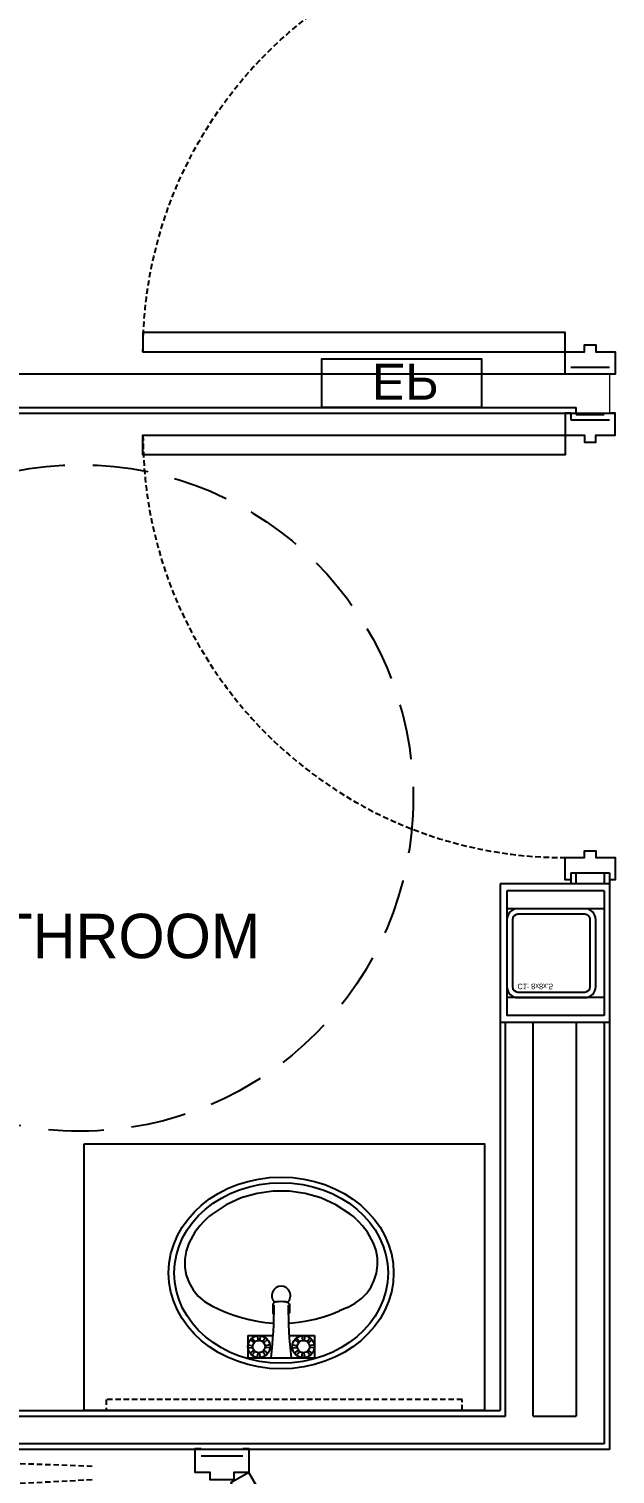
# Model space of a CAD drawing. Header units: inches. Extents: x 0 to 2865, y 0 to 4378.
# Drawn here: x 1570 to 1622.8, y 2757.9 to 2888 of the extents above; entities that cross this region are included whole.
import ezdxf

# ---------------------------------------------------------------- set-up
doc = ezdxf.new("R2010")
doc.units = ezdxf.units.IN
for name, pattern in [('22-016_Xref_2ND-6TH Floor Plan$0$DASHED', [0.75, 0.5, -0.25]), ('22-016_Xref_2ND-6TH Floor Plan$0$HIDDEN', [0.375, 0.25, -0.125]), ('22-016_Xref_2ND-6TH Floor Plan$0$HIDDEN2', [0.1875, 0.125, -0.0625]), ('DASHED', [0.75, 0.5, -0.25])]:
    doc.linetypes.add(name, pattern=pattern)
for name, color, linetype in [('22-016_Xref_2ND-6TH Floor Plan$0$ANNO-NOTE', 4, 'Continuous'), ('22-016_Xref_2ND-6TH Floor Plan$0$DOOR', 4, 'Continuous'), ('22-016_Xref_2ND-6TH Floor Plan$0$DOOR-FINE', 250, 'DASHED'), ('22-016_Xref_2ND-6TH Floor Plan$0$EQUIPMENT', 251, 'Continuous'), ('22-016_Xref_2ND-6TH Floor Plan$0$FURNITURE-LIGHT', 252, 'DASHED'), ('22-016_Xref_2ND-6TH Floor Plan$0$MECH-PLUMBING', 4, 'Continuous'), ('22-016_Xref_2ND-6TH Floor Plan$0$MILLWORK', 1, 'Continuous'), ('22-016_Xref_2ND-6TH Floor Plan$0$RCP', 5, '22-016_Xref_2ND-6TH Floor Plan$0$HIDDEN'), ('22-016_Xref_2ND-6TH Floor Plan$0$S-COLUMN', 1, 'Continuous'), ('22-016_Xref_2ND-6TH Floor Plan$0$WALL-INTERIOR', 6, 'Continuous'), ('22-016_Xref_2ND-6TH Floor Plan$0$WALL-STUD', 5, 'Continuous')]:
    doc.layers.add(name, color=color, linetype=linetype)
doc.layers.add('22-016_Xref_2ND-6TH Floor Plan$0$STRUCT-COLS', color=2, linetype='Continuous', lineweight=9)
doc.layers.add('A-WALL', color=113, linetype='Continuous', lineweight=9)
doc.styles.add('22-016_Xref_2ND-6TH Floor Plan$0$MAT-TAG', font='GOTHIC.TTF')
doc.styles.add('22-016_Xref_2ND-6TH Floor Plan$0$TEXT 4', font='GOTHIC.TTF')

# ---------------------------------------------------------------- blocks, each defined once
blk = doc.blocks.new('22-016_Xref_2ND-6TH Floor Plan$0$C1')
at = {"layer": '22-016_Xref_2ND-6TH Floor Plan$0$S-COLUMN', "color": 1}
for points in [[(131464.9460355644, -239940.689957299), (131458.9145355644, -239940.689957299, -0.414213562373095), (131457.9302855644, -239939.705707299), (131457.9302855644, -239933.674207299, -0.414213562373095), (131458.9145355644, -239932.689957299), (131464.9460355644, -239932.689957299, -0.414213562373095), (131465.9302855644, -239933.674207299), (131465.9302855644, -239939.705707299, -0.414213562373095)], [(131464.9460355644, -239940.189957299), (131458.9145355644, -239940.189957299, -0.4142135623730951), (131458.4302855644, -239939.705707299), (131458.4302855644, -239933.674207299, -0.4142135623554919), (131458.9145355644, -239933.189957299), (131464.9460355644, -239933.189957299, -0.4142135623554919), (131465.4302855644, -239933.674207299), (131465.4302855644, -239939.705707299, -0.4142135623730951)]]:
    blk.add_lwpolyline(points, format="xyb", close=True, dxfattribs=at)
at = {"layer": 'Defpoints', "ltscale": 5, "insert": (131458.8809638273, -239933.4454719891, 1.382415043422903e-06), "char_height": 0.5, "attachment_point": 1, "style": '22-016_Xref_2ND-6TH Floor Plan$0$TEXT 4'}
blk.add_mtext_dynamic_manual_height_columns('C1: 8x8x.5', width=6.712547236296814, gutter_width=15, heights=[0], dxfattribs=at)
blk = doc.blocks.new('*U114')
at = {"layer": '22-016_Xref_2ND-6TH Floor Plan$0$S-COLUMN'}
blk.add_blockref('22-016_Xref_2ND-6TH Floor Plan$0$C1', (0, 0), dxfattribs=at)
blk = doc.blocks.new('*U49')
for p, q in [((-2.998296603508606, 14.25199983181312), (-2.99829660350872, 16.25199983181312)), ((3.001703396491166, 16.25199983181324), (-2.99829660350872, 16.25199983181312)), ((-2.795787320306545, 15.85533104816409), (-2.439174366505085, 15.58554016201128)), ((-2.601627819859686, 16.04949054861095), (-2.331836933706882, 15.69287759480949)), ((-2.120965387157753, 16.25199983181324), (-2.065607194880158, 15.80071800907956)), ((-1.8516278198598, 16.24118549077969), (-1.917213521443273, 15.79885254285716)), ((-1.37096538715798, 16.0307523887875), (-1.651488324118304, 15.6825185551221)), ((-1.200805886710896, 15.85533104816409), (-1.557418840512355, 15.58554016201128)), ((1.204212679693455, 15.85533104816409), (1.560825633494915, 15.58554016201128)), ((1.398372180140314, 16.04949054861095), (1.668163066293118, 15.69287759480949)), ((1.879034612842247, 16.25199983181324), (1.934392805119842, 15.80071800907956)), ((2.1483721801402, 16.24118549077969), (2.082786478556727, 15.79885254285716)), ((2.62903461284202, 16.0307523887875), (2.348511675881696, 15.6825185551221)), ((2.799194113289104, 15.85533104816409), (2.442581159487645, 15.58554016201128)), ((3.001703396491166, 14.2519998318129), (3.001703396491166, 16.25199983181324)), ((-2.998296603508834, 15.37466861546216), (-2.547014780775157, 15.31931042318456)), ((-2.987482262475282, 15.1053310481642), (-2.545149314552759, 15.17091674974768)), ((-2.777049160483102, 14.62466861546238), (-2.428815326817698, 14.90519155242271)), ((-2.601627819859686, 14.4545091150153), (-2.331836933706882, 14.81112206881676)), ((-2.120965387157753, 14.25199983181301), (-2.065607194880158, 14.70328165454669)), ((-1.8516278198598, 14.26281417284656), (-1.917213521443273, 14.70514712076908)), ((-1.37096538715798, 14.47324727483874), (-1.651488324118304, 14.82148110850414)), ((-1.219544046534338, 14.62466861546238), (-1.567777880199742, 14.90519155242271)), ((-1.009110944542158, 15.1053310481642), (-1.451443892464681, 15.17091674974768)), ((-0.9982966035086065, 15.37466861546216), (-1.449578426242283, 15.31931042318445)), ((1.001703396491166, 15.37466861546216), (1.452985219224843, 15.31931042318456)), ((1.012517737524718, 15.1053310481642), (1.454850685447241, 15.17091674974768)), ((1.222950839516898, 14.62466861546238), (1.571184673182302, 14.90519155242271)), ((1.398372180140314, 14.4545091150153), (1.668163066293118, 14.81112206881676)), ((1.879034612842247, 14.25199983181301), (1.934392805119842, 14.70328165454669)), ((2.1483721801402, 14.26281417284656), (2.082786478556727, 14.70514712076908)), ((2.62903461284202, 14.47324727483874), (2.348511675881696, 14.82148110850414)), ((2.780455953465662, 14.62466861546238), (2.432222119800258, 14.90519155242271)), ((2.990889055457842, 15.1053310481642), (2.548556107535319, 15.17091674974768)), ((3.001703396491394, 15.37466861546216), (2.550421573757717, 15.31931042318445)), ((-0.7179155850308234, 14.25199983181312), (-2.998296603508606, 14.25199983181312)), ((3.001703396491166, 14.2519998318129), (0.7213223780136104, 14.25199983181301))]:
    blk.add_line(p, q)
at = {"color": 0, "linetype": 'ByBlock'}
for p, q in [((-1.546296603508722, 13.0559998318131), (-2.306296603508713, 12.93599983181309)), ((-0.7742966035087875, 13.13599983181314), (-1.546296603508722, 13.0559998318131)), ((-0.7742966035087875, 13.13599983181314), (-0.6592718526073895, 13.14074312050991)), ((0.6626055056461837, 13.13878868886707), (0.7257033964912125, 13.13599983181314)), ((1.44570339649124, 13.06799983181304), (0.7257033964912125, 13.13599983181314)), ((2.157703396491229, 12.96399983181311), (1.44570339649124, 13.06799983181304)), ((-5.962296603508776, 11.71999983181308), (-6.650296603508764, 11.35599983181305)), ((-5.962296603508776, 11.71999983181308), (-5.258296603508711, 12.04399983181304)), ((-4.538296603508797, 12.32799983181314), (-5.258296603508711, 12.04399983181304)), ((-3.806296603508713, 12.57199983181306), (-4.538296603508797, 12.32799983181314)), ((-3.062296603508798, 12.77599983181312), (-3.806296603508713, 12.57199983181306)), ((-2.306296603508713, 12.93599983181309), (-3.062296603508798, 12.77599983181312)), ((2.865703396491199, 12.81999983181311), (2.157703396491229, 12.96399983181311)), ((3.565703396491244, 12.64399983181306), (2.865703396491199, 12.81999983181311)), ((4.253703396491233, 12.42799983181305), (3.565703396491244, 12.64399983181306)), ((4.929703396491163, 12.17999983181312), (4.253703396491233, 12.42799983181305)), ((5.597703396491283, 11.89599983181313), (4.929703396491163, 12.17999983181312)), ((6.245703396491194, 11.57599983181308), (5.597703396491283, 11.89599983181313)), ((-7.698296603508766, 10.44399983181313), (-8.090296603508818, 9.883999831813071)), ((-7.218296603508747, 10.93599983181309), (-7.698296603508766, 10.44399983181313)), ((-6.650296603508764, 11.35599983181305), (-7.218296603508747, 10.93599983181309)), ((6.901703396491257, 11.18799983181304), (6.245703396491194, 11.57599983181308)), ((7.465703396491222, 10.70399983181312), (6.901703396491257, 11.18799983181304)), ((7.929703396491277, 10.14399983181306), (7.465703396491222, 10.70399983181312)), ((-8.386296603508754, 9.279999831813143), (-8.58229660350878, 8.635999831813137)), ((-8.090296603508818, 9.883999831813071), (-8.386296603508754, 9.279999831813143)), ((8.28970339649129, 9.511999831813114), (7.929703396491277, 10.14399983181306)), ((8.537703396491224, 8.83599983181307), (8.28970339649129, 9.511999831813114)), ((-8.58229660350878, 8.635999831813137), (-8.678296603508784, 7.967999831813131)), ((-8.678296603508784, 7.967999831813131), (-8.662296603508707, 7.283999831813048)), ((8.669703396491172, 8.12399983181308), (8.537703396491224, 8.83599983181307)), ((8.67770339649121, 7.391999831813109), (8.669703396491172, 8.12399983181308)), ((-8.662296603508707, 7.283999831813048), (-8.542296603508817, 6.607999831813117)), ((-8.542296603508817, 6.607999831813117), (-8.302296603508807, 5.939999831813111)), ((8.305703396491253, 5.939999831813111), (8.557703396491206, 6.659999831813138)), ((8.557703396491206, 6.659999831813138), (8.67770339649121, 7.391999831813109)), ((-8.302296603508807, 5.939999831813111), (-8.13829660350882, 5.599999831813079)), ((-8.13829660350882, 5.599999831813079), (-7.958296603508757, 5.271999831813105)), ((-7.958296603508757, 5.271999831813105), (-7.758296603508711, 4.951999831813055)), ((7.761703396491271, 4.951999831813055), (7.961703396491203, 5.271999831813105)), ((7.961703396491203, 5.271999831813105), (8.141703396491266, 5.599999831813079)), ((8.141703396491266, 5.599999831813079), (8.305703396491253, 5.939999831813111)), ((-7.758296603508711, 4.951999831813055), (-7.538296603508797, 4.647999831813081)), ((-7.538296603508797, 4.647999831813081), (-7.302296603508807, 4.351999831813146)), ((-7.302296603508807, 4.351999831813146), (-7.050296603508741, 4.075999831813078)), ((-6.782296603508826, 3.811999831813068), (-7.050296603508741, 4.075999831813078)), ((-7.050296603508741, 4.075999831813078), (-7.042296603508817, 4.075999831813078)), ((6.785703396491272, 3.811999831813068), (7.053703396491187, 4.075999831813078)), ((7.053703396491187, 4.075999831813078), (7.305703396491253, 4.351999831813146)), ((7.305703396491253, 4.351999831813146), (7.541703396491243, 4.647999831813081)), ((7.541703396491243, 4.647999831813081), (7.761703396491271, 4.951999831813055)), ((7.761703396491271, 4.951999831813055), (7.753703396491233, 4.955999831813074)), ((-6.782296603508826, 3.811999831813068), (-6.502296603508739, 3.559999831813116)), ((-6.502296603508739, 3.559999831813116), (-6.202296603508785, 3.327999831813145)), ((-6.202296603508785, 3.327999831813145), (-4.934296603508756, 2.499999831813057)), ((4.937703396491202, 2.499999831813057), (6.205703396491231, 3.327999831813145)), ((6.205703396491231, 3.327999831813145), (6.505703396491185, 3.559999831813116)), ((6.785703396491272, 3.811999831813068), (6.505703396491185, 3.559999831813116)), ((-4.934296603508756, 2.499999831813057), (-3.58229660350878, 1.879999831813052)), ((-3.58229660350878, 1.879999831813052), (-2.170296603508746, 1.467999831813131)), ((-2.170296603508746, 1.467999831813131), (-0.7262966035087857, 1.259999831813047)), ((0.7297033964912316, 1.259999831813047), (2.173703396491192, 1.467999831813131)), ((2.173703396491192, 1.467999831813131), (3.585703396491226, 1.879999831813052)), ((3.585703396491226, 1.879999831813052), (4.937703396491202, 2.499999831813057)), ((-0.7262966035087857, 1.259999831813047), (0.7297033964912316, 1.259999831813047))]:
    blk.add_line(p, q, dxfattribs=at)
for centre, radius in [((-1.99829660350872, 15.25199983181312), 1.000000000001137), ((-1.99829660350872, 15.25199983181312), 0.5528312163521605), ((2.00170339649128, 15.25199983181312), 1.000000000001137), ((2.00170339649128, 15.25199983181312), 0.5528312163521605)]:
    blk.add_circle(centre, radius)
for centre, radius, start, end in [((-37.02152392757819, 11.77899395605425), 36.38774157254902, 359.604092705261, 7.061010704831351), ((37.02493072056097, 11.77899395605425), 36.38774157254902, 172.9389892951687, 180.395907294739), ((0.001703396491393505, 16.91163342646871), 5.706224441627455, 265.5195679159724, 274.4804320840276)]:
    blk.add_arc(centre, radius, start, end)
blk.add_arc((0.003406792982559637, 10.66199983181309), 0.8419999999999952, 134.1336748244194, 45.98265017062774, dxfattribs=at)
for major_axis, ratio in [((-10.12799999999999, 0.002000000000002444), 0.851698245637159), ((-9.624, 0.002000000000002444), 0.8439318188507186)]:
    blk.add_ellipse((0.001703396491279818, 8.625999831813147), major_axis=major_axis, ratio=ratio, dxfattribs=at)
at = {"ltscale": 4}
for points in [[(-0.7592981487626957, 11.54964193621345), (-0.7592981487626957, 11.76425467973013), (-0.7591896420352668, 11.77121267362668), (-0.7591896420352668, 12.07931752616571)], [(-0.7591896420352668, 12.07931752616571), (-0.7591896420352668, 12.07931752616582), (-0.7465202515116971, 12.30891258264592), (-0.6387761772530212, 12.38182302538621)], [(0.7625964350180539, 12.07931752616571), (0.7625964350180539, 12.07931752616582), (0.7499270444944841, 12.30891258264592), (0.6421829702358082, 12.38182302538621)], [(0.7627049417454828, 11.54964193621345), (0.7627049417454828, 11.76425467973013), (0.7625964350180539, 11.77121267362668), (0.7625964350180539, 12.07931752616571)], [(-0.4440589788949865, 11.22284679987456), (-0.7502107103404114, 11.26451338320783), (-0.7592981487626957, 11.54964193621345), (-0.7592981487626957, 11.54964193621345)], [(0.4474657718777735, 11.22284679987456), (0.7536175033231984, 11.26451338320783), (0.7627049417454828, 11.54964193621345), (0.7627049417454828, 11.54964193621345)]]:
    blk.add_open_spline(points, degree=3, dxfattribs=at)
blk = doc.blocks.new('*U160')
blk.add_lwpolyline([(-1.375, 0.5), (-3.125, 0.5), (-3.124999999999999, 38.5), (-1.374999999999998, 38.5)], close=True)
for points in [[(-41.375, 0), (-41.375, 0.5), (-39.375, 0.5), (-39.375, -1.25), (-38.75000000000023, -1.25), (-38.75, -2.248470126773085), (-39.375, -2.248470126773085), (-39.375, -3.998470126773085), (-41.375, -3.998470126773085), (-41.375, -3.498470126773085)], [(0.625, 0), (0.625, 0.5), (-1.375, 0.5), (-1.375, -1.25), (-1.999999999999773, -1.25), (-2, -2.248470126773085), (-1.375, -2.248470126773085), (-1.375, -3.998470126773085), (0.625, -3.998470126773085), (0.625, -3.498470126773085)]]:
    blk.add_lwpolyline(points)
at = {"layer": '22-016_Xref_2ND-6TH Floor Plan$0$DOOR-FINE'}
blk.add_arc((-1.375, 0.5), 38, 90, 180, dxfattribs=at)
at = {"layer": '22-016_Xref_2ND-6TH Floor Plan$0$WALL-INTERIOR'}
for p, q in [((-40.75, 0), (-40.75, -3.498470126773085)), ((0, 0), (0, -3.498470126773085))]:
    blk.add_line(p, q, dxfattribs=at)
blk = doc.blocks.new('22-016_Xref_2ND-6TH Floor Plan$0$Electric Panel')
at = {"layer": '22-016_Xref_2ND-6TH Floor Plan$0$EQUIPMENT'}
blk.add_lwpolyline([(4.434749826032203e-06, 4.37487083112137), (-1.728039933368564e-11, -1.685584402366658e-05), (14.37499999998272, -1.685584402366658e-05), (14.37500418132822, 4.37487083112137)], close=True, dxfattribs=at)
at = {"layer": '22-016_Xref_2ND-6TH Floor Plan$0$EQUIPMENT', "insert": (4.491712406050274, 3.67099378510416, -1.956612359784201e-09), "char_height": 3.24, "attachment_point": 1, "style": '22-016_Xref_2ND-6TH Floor Plan$0$MAT-TAG'}
blk.add_mtext_dynamic_manual_height_columns('{\\fArial|b0|i0|c0|p34;EP}', width=7.246426996408662, gutter_width=0.81, heights=[0], dxfattribs=at)
blk = doc.blocks.new('*U117')
at = {"transparency": 33554636}
blk.add_lwpolyline([(1.375, 0.5), (2.25, -1.015544456622768), (29.94182256169111, 14.97233675372095), (29.06682256169111, 16.48788121034372)], close=True, dxfattribs=at)
for points in [[(-0.625, 0), (-0.625, 0.5), (1.375, 0.5), (1.375, -0.75), (1.999999999999773, -0.75), (2, -2.747349014884473), (1.375, -2.747349014884473), (1.375, -3.997349014884473), (-0.625, -3.997349014884473), (-0.625, -3.497349014884473)], [(35.35076242068743, 0), (35.35076242068743, 0.5), (33.35076242068743, 0.5), (33.35076242068743, -0.75), (32.72576242068766, -0.75), (32.72576242068743, -2.747349014884473), (33.35076242068743, -2.747349014884473), (33.35076242068743, -3.997349014884473), (35.35076242068743, -3.997349014884473), (35.35076242068743, -3.497349014884473)]]:
    blk.add_lwpolyline(points, dxfattribs=at)
at = {"color": 251, "linetype": '22-016_Xref_2ND-6TH Floor Plan$0$HIDDEN2', "transparency": 33554636}
blk.add_arc((1.375, 0.5), 31.97576242068743, 0, 27.21369040005449, dxfattribs=at)
at = {"layer": '22-016_Xref_2ND-6TH Floor Plan$0$WALL-INTERIOR', "transparency": 33554636}
for p, q in [((0, 0), (0, -3.497349014884473)), ((34.72576242068743, 0), (34.72576242068743, -3.497349014884473))]:
    blk.add_line(p, q, dxfattribs=at)
blk = doc.blocks.new('*U146')
blk.add_lwpolyline([(-1.375, 0.5), (-3.125, 0.5), (-3.124999999999999, 38.5), (-1.374999999999998, 38.5)], close=True)
for points in [[(-41.375, 0), (-41.375, 0.5), (-39.375, 0.5), (-39.375, -1.25), (-38.75000000000023, -1.25), (-38.75, -2.248470126773085), (-39.375, -2.248470126773085), (-39.375, -3.998470126773085), (-41.375, -3.998470126773085), (-41.375, -3.498470126773085)], [(0.625, 0), (0.625, 0.5), (-1.375, 0.5), (-1.375, -1.25), (-1.999999999999773, -1.25), (-2, -2.248470126773085), (-1.375, -2.248470126773085), (-1.375, -3.998470126773085), (0.625, -3.998470126773085), (0.625, -3.498470126773085)]]:
    blk.add_lwpolyline(points)
at = {"layer": '22-016_Xref_2ND-6TH Floor Plan$0$DOOR-FINE'}
blk.add_arc((-1.375, 0.5), 38, 90, 180, dxfattribs=at)
at = {"layer": '22-016_Xref_2ND-6TH Floor Plan$0$WALL-INTERIOR'}
for p, q in [((-40.75, 0), (-40.75, -3.498470126773085)), ((0, 0), (0, -3.498470126773085))]:
    blk.add_line(p, q, dxfattribs=at)
blk = doc.blocks.new('*U140')
for p, q in [((0, 0.75), (42.46763945805786, 0.75)), ((0, -0.75), (42.46763945805786, -0.75))]:
    blk.add_line(p, q)
for points in [[(1.973809422881633, 0.75), (1.685904529677828, 8.99451744317139)], [(4.039305834462, 0.75), (4.471023606186463, 8.98766581279233)], [(6, 0.75), (6, 9)], [(8.013091298696168, 0.75), (8.157071657935607, 8.998629256407776)], [(9.973809422881633, 0.75), (9.685904529677828, 8.99451744317139)], [(12.039305834462, 0.75), (12.47102360618646, 8.98766581279233)], [(14, 0.75), (14, 9)], [(16.01309129869617, 0.75), (16.15707165793561, 8.998629256407776)], [(17.97380942288163, 0.75), (17.68590452967783, 8.99451744317139)], [(20.039305834462, 0.75), (20.47102360618646, 8.98766581279233)], [(22, 0.75), (22, 9)], [(24.01309129869617, 0.75), (24.15707165793561, 8.998629256407776)], [(25.97380942288163, 0.75), (25.68590452967783, 8.99451744317139)], [(28.039305834462, 0.75), (28.47102360618646, 8.98766581279233)], [(30, 0.75), (30, 9)], [(32.01309129869617, 0.75), (32.1570716579356, 8.998629256407776)], [(33.97380942288163, 0.75), (33.68590452967783, 8.99451744317139)], [(36.039305834462, 0.75), (36.47102360618646, 8.98766581279233)], [(38, 0.75), (38, 9)], [(40.01309129869617, 0.75), (40.1570716579356, 8.998629256407776)], [(2.314095470323082, -8.99451744317139), (2.026190577119277, -0.7499999999999982)], [(3.528976393813082, -8.9876658127896), (3.960694165537403, -0.75)], [(6, -9), (6, -0.75)], [(7.842928342064395, -8.998629256407773), (7.986908701303833, -0.75)], [(10.31409547032308, -8.99451744317139), (10.02619057711928, -0.7499999999999982)], [(11.52897639381308, -8.9876658127896), (11.9606941655374, -0.75)], [(14, -9), (14, -0.75)], [(15.8429283420644, -8.998629256407773), (15.98690870130383, -0.75)], [(18.31409547032308, -8.99451744317139), (18.02619057711928, -0.7499999999999982)], [(19.52897639381308, -8.9876658127896), (19.9606941655374, -0.75)], [(22, -9), (22, -0.75)], [(23.8429283420644, -8.998629256407773), (23.98690870130383, -0.75)], [(26.31409547032308, -8.99451744317139), (26.02619057711928, -0.7499999999999982)], [(27.52897639381308, -8.9876658127896), (27.9606941655374, -0.75)], [(30, -9), (30, -0.75)], [(31.8429283420644, -8.998629256407773), (31.98690870130383, -0.75)], [(34.31409547032308, -8.99451744317139), (34.02619057711928, -0.7499999999999982)], [(35.52897639381308, -8.9876658127896), (35.9606941655374, -0.75)], [(38, -9), (38, -0.75)], [(39.8429283420644, -8.998629256407773), (39.98690870130383, -0.75)]]:
    blk.add_lwpolyline(points)

msp = doc.modelspace()

# ---------------------------------------------------------------- linework, layer by layer
at = {"layer": '22-016_Xref_2ND-6TH Floor Plan$0$FURNITURE-LIGHT', "color": 8, "transparency": 33554636}
msp.add_lwpolyline([(1609.029500527155, 2763.612793793488), (1609.029494263737, 2764.613549790434), (1576.958317177407, 2764.613349361168), (1576.95832344082, 2763.612593364227)], close=True, dxfattribs=at)
at = {"layer": '22-016_Xref_2ND-6TH Floor Plan$0$FURNITURE-LIGHT', "color": 8, "linetype": '22-016_Xref_2ND-6TH Floor Plan$0$DASHED', "lineweight": -3, "ltscale": 10, "transparency": 33554636}
msp.add_circle((1574.618257121434, 2818.757389789808), 30, dxfattribs=at)
at = {"layer": '22-016_Xref_2ND-6TH Floor Plan$0$MILLWORK', "color": 8, "transparency": 33554636}
msp.add_lwpolyline([(1574.956661124979, 2787.630724764063), (1611.030862199081, 2787.63095024699), (1611.031012521038, 2763.612806320323), (1574.956811446933, 2763.612580837392)], close=True, dxfattribs=at)
at = {"layer": '22-016_Xref_2ND-6TH Floor Plan$0$WALL-INTERIOR', "color": 8, "transparency": 33554636}
for p, q in [((1622.801163727454, 2856.917811167226), (1510.048867730504, 2856.917653585438)), ((1540.770034187073, 2853.417737263977), (1622.801163828753, 2853.417684714829)), ((1618.799677350707, 2853.417687918781), (1618.799677350707, 2852.792194608241)), ((1618.800099849479, 2812.01139671842), (1618.80008290604, 2811.038336552922)), ((1622.301214808856, 2812.011424284518), (1622.301214808856, 2760.108360657599)), ((1622.301214808856, 2811.038336552922), (1612.432877213261, 2811.038336552922)), ((1612.432877213261, 2811.038336552922), (1612.432877213258, 2798.538336552922)), ((1612.432877213258, 2798.538336552922), (1612.432269019333, 2763.609815171076)), ((1622.301214808856, 2798.538336552922), (1612.432877213258, 2798.538336552922)), ((1511.048841559477, 2763.609815171076), (1612.432269019333, 2763.609815171076)), ((1622.301214808856, 2760.108360657599), (1511.048841559477, 2760.108360658743))]:
    msp.add_line(p, q, dxfattribs=at)
at = {"layer": '22-016_Xref_2ND-6TH Floor Plan$0$WALL-STUD', "color": 8, "transparency": 33554636}
for p, q in [((1541.270034112506, 2853.917737584277), (1619.299677350707, 2853.917687598482)), ((1619.299677350707, 2853.292194608241), (1619.299677350707, 2853.917687598482)), ((1619.299677350707, 2853.292194608241), (1621.800791318408, 2853.292194608241)), ((1619.299799609715, 2811.038336552922), (1619.300399284737, 2812.011393195373)), ((1621.801214808856, 2812.011419104402), (1621.801214808856, 2811.038336552922)), ((1613.057877213261, 2810.413336552922), (1613.057877213258, 2799.163336552922)), ((1621.801214808856, 2810.413336552922), (1613.057877213261, 2810.413336552922)), ((1621.801214808856, 2810.413336552922), (1621.801214808856, 2799.163336552922)), ((1621.801214808856, 2808.788336552922), (1613.057877213261, 2808.788336552922)), ((1621.801214808856, 2800.788336552922), (1613.057877213261, 2800.788336552922)), ((1621.801214808856, 2799.163336552922), (1613.057877213258, 2799.163336552922)), ((1612.932260686401, 2763.109815171076), (1612.932877316151, 2798.538336552922)), ((1615.432260686022, 2763.109771658835), (1615.432877315772, 2798.538293040681)), ((1619.301214808856, 2798.538336552922), (1619.301214808856, 2763.109815171076)), ((1621.801214808856, 2798.538336552922), (1621.801214808856, 2760.608360424353)), ((1511.048841559477, 2763.109815171076), (1612.932260686401, 2763.109815171076)), ((1615.432260686779, 2763.109815171076), (1619.301214808856, 2763.109815171076)), ((1621.801214808856, 2760.608360424353), (1511.048841593354, 2760.608367929777))]:
    msp.add_line(p, q, dxfattribs=at)
at = {"layer": 'A-WALL', "color": 8, "lineweight": 5, "transparency": 33554636}
msp.add_line((1622.300785728999, 2856.917816351257), (1622.300785830048, 2853.417703656681), dxfattribs=at)

# ---------------------------------------------------------------- block references
at = {"layer": '22-016_Xref_2ND-6TH Floor Plan$0$DOOR', "color": 8, "transparency": 33554636}
for name, p, xscale, yscale, zscale, rotation in [('*U146', (1618.799677249659, 2857.54332512169), -1.000755996963997, 1.000755996963997, 1.000755996963997, 89.99940640243506), ('*U160', (1618.799677350707, 2852.792194886249), 1.000755996963997, 1.000755996963997, 1.000755996963997, 90.00059359756496), ('*U117', (1589.262605308846, 2759.508549851299), 1.072202353355246, 1.072202353355246, 1.072202353355246, 270.0007301983475)]:
    msp.add_blockref(name, p, dxfattribs=dict(at, xscale=xscale, yscale=yscale, zscale=zscale, rotation=rotation))
at = {"layer": '22-016_Xref_2ND-6TH Floor Plan$0$FURNITURE-LIGHT', "color": 8, "transparency": 33554636, "xscale": -1.000755996964007, "yscale": 1.000755996964007, "zscale": 1.000755996964007, "rotation": 89.99904780631562}
msp.add_blockref('*U140', (1566.69841169026, 2760.901858127444), dxfattribs=at)
at = {"layer": '22-016_Xref_2ND-6TH Floor Plan$0$MECH-PLUMBING', "color": 8, "transparency": 33554636, "xscale": 1.000755996963996, "yscale": 1.000755996963996, "zscale": 1.000755996963996, "rotation": 180.0003585961219}
msp.add_blockref('*U49', (1592.717986897023, 2784.627738978417), dxfattribs=at)
at = {"layer": '22-016_Xref_2ND-6TH Floor Plan$0$RCP', "color": 8, "transparency": 33554636, "xscale": -1, "rotation": 180}
msp.add_blockref('22-016_Xref_2ND-6TH Floor Plan$0$Electric Panel', (1596.389440400657, 2858.292580500533), dxfattribs=at)
at = {"layer": '22-016_Xref_2ND-6TH Floor Plan$0$STRUCT-COLS', "color": 8, "transparency": 33554636, "xscale": -1, "rotation": 180}
msp.add_blockref('*U114', (-129844.8724083512, -237131.9016207461), dxfattribs=at)

# ---------------------------------------------------------------- next in the draw order: texts
at = {"layer": '22-016_Xref_2ND-6TH Floor Plan$0$ANNO-NOTE', "color": 8, "transparency": 33554636, "insert": (1575.384910235432, 2806.306098913286, -1.095469491188675e-08), "char_height": 4, "attachment_point": 5, "style": '22-016_Xref_2ND-6TH Floor Plan$0$MAT-TAG', "bg_fill": 2}
msp.add_mtext_dynamic_manual_height_columns('BATHROOM', width=36.37017036452607, gutter_width=0.390625, heights=[0], dxfattribs=at)

doc.saveas('drawing.dxf')
